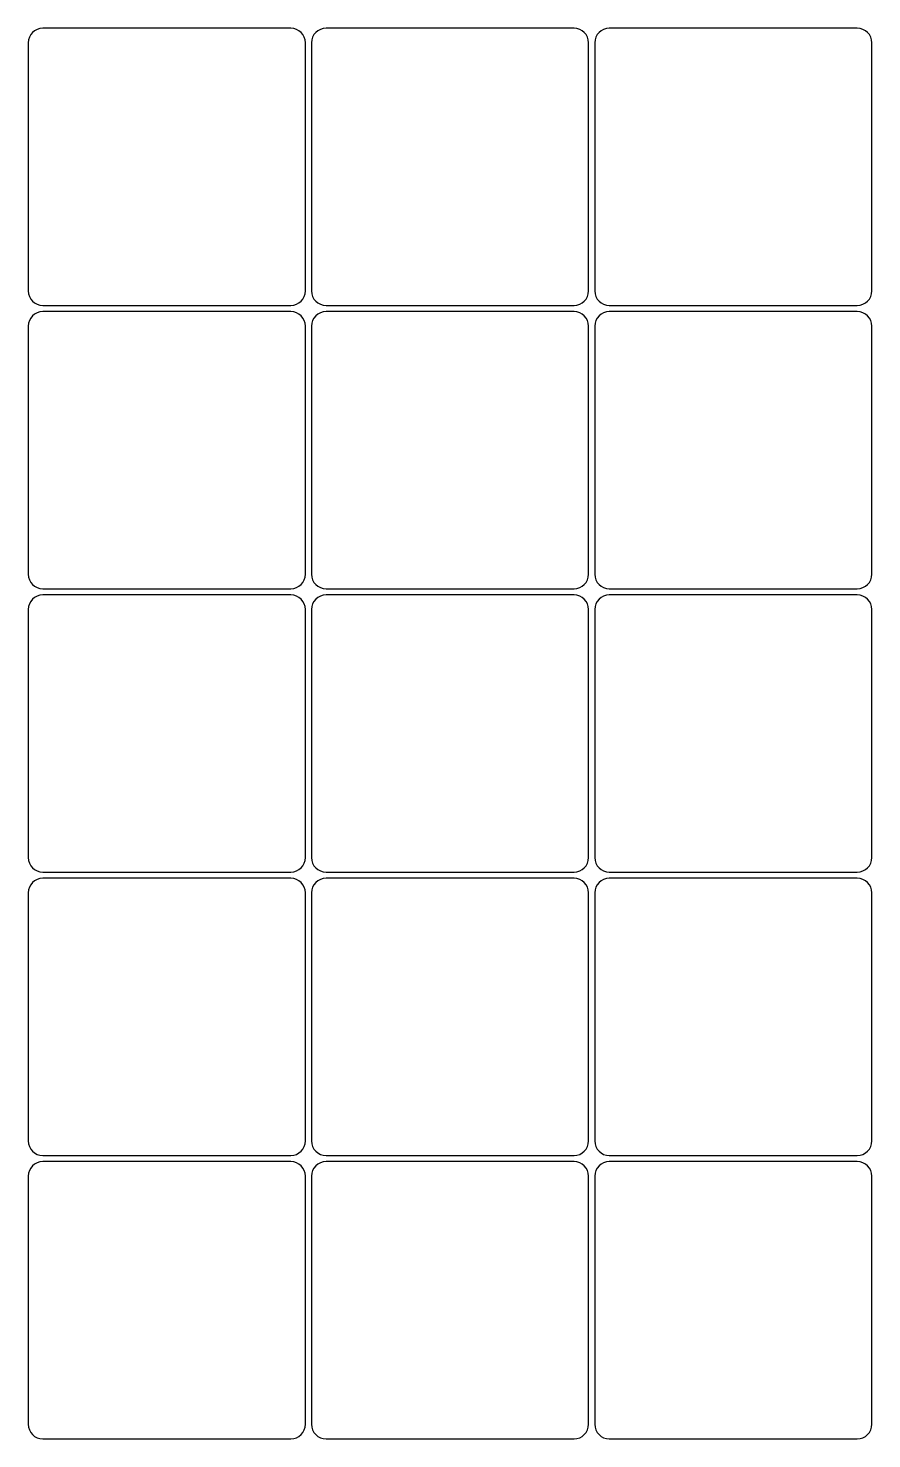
# Model space of a CAD drawing. Header units: inches. Extents: x 1 to 7.8, y -11.8 to -0.4.
import ezdxf

# ---------------------------------------------------------------- set-up
doc = ezdxf.new("R2010")
doc.units = ezdxf.units.IN

msp = doc.modelspace()

# ---------------------------------------------------------------- linework, layer by layer
for p, q in [((3.119, -0.397), (1.105, -0.397)), ((5.419, -0.397), (3.405, -0.397)), ((7.719, -0.397), (5.705, -0.397)), ((0.987, -0.515), (0.987, -2.529)), ((3.237, -2.529), (3.237, -0.515)), ((3.287, -0.515), (3.287, -2.529)), ((5.537, -2.529), (5.537, -0.515)), ((5.587, -0.515), (5.587, -2.529)), ((7.837, -2.529), (7.837, -0.515)), ((1.105, -2.647), (3.119, -2.647)), ((3.119, -2.697), (1.105, -2.697)), ((3.405, -2.647), (5.419, -2.647)), ((5.419, -2.697), (3.405, -2.697)), ((5.705, -2.647), (7.719, -2.647)), ((7.719, -2.697), (5.705, -2.697)), ((0.987, -2.815), (0.987, -4.829)), ((3.237, -4.829), (3.237, -2.815)), ((3.287, -2.815), (3.287, -4.829)), ((5.537, -4.829), (5.537, -2.815)), ((5.587, -2.815), (5.587, -4.829)), ((7.837, -4.829), (7.837, -2.815)), ((1.105, -4.947), (3.119, -4.947)), ((3.119, -4.997), (1.105, -4.997)), ((3.405, -4.947), (5.419, -4.947)), ((5.419, -4.997), (3.405, -4.997)), ((5.705, -4.947), (7.719, -4.947)), ((7.719, -4.997), (5.705, -4.997)), ((0.987, -5.115), (0.987, -7.129)), ((3.237, -7.129), (3.237, -5.115)), ((3.287, -5.115), (3.287, -7.129)), ((5.537, -7.129), (5.537, -5.115)), ((5.587, -5.115), (5.587, -7.129)), ((7.837, -7.129), (7.837, -5.115)), ((1.105, -7.247), (3.119, -7.247)), ((3.119, -7.297), (1.105, -7.297)), ((3.405, -7.247), (5.419, -7.247)), ((5.419, -7.297), (3.405, -7.297)), ((5.705, -7.247), (7.719, -7.247)), ((7.719, -7.297), (5.705, -7.297)), ((0.987, -7.415), (0.987, -9.429)), ((3.237, -9.429), (3.237, -7.415)), ((3.287, -7.415), (3.287, -9.429)), ((5.537, -9.429), (5.537, -7.415)), ((5.587, -7.415), (5.587, -9.429)), ((7.837, -9.429), (7.837, -7.415)), ((1.105, -9.547), (3.119, -9.547)), ((3.119, -9.597), (1.105, -9.597)), ((3.405, -9.547), (5.419, -9.547)), ((5.419, -9.597), (3.405, -9.597)), ((5.705, -9.547), (7.719, -9.547)), ((7.719, -9.597), (5.705, -9.597)), ((0.987, -9.715), (0.987, -11.729)), ((3.237, -11.729), (3.237, -9.715)), ((3.287, -9.715), (3.287, -11.729)), ((5.537, -11.729), (5.537, -9.715)), ((5.587, -9.715), (5.587, -11.729)), ((7.837, -11.729), (7.837, -9.715)), ((1.105, -11.847), (3.119, -11.847)), ((3.405, -11.847), (5.419, -11.847)), ((5.705, -11.847), (7.719, -11.847))]:
    msp.add_line(p, q)
for centre, start, end in [((1.105, -0.515), 90, 180), ((3.119, -0.515), 0, 90), ((3.405, -0.515), 90, 180), ((5.419, -0.515), 0, 90), ((5.705, -0.515), 90, 180), ((7.719, -0.515), 0, 90), ((1.105, -2.529), 180, 270), ((3.119, -2.529), 270, 360), ((3.405, -2.529), 180, 270), ((5.419, -2.529), 270, 360), ((5.705, -2.529), 180, 270), ((7.719, -2.529), 270, 360), ((1.105, -2.815), 90, 180), ((3.119, -2.815), 0, 90), ((3.405, -2.815), 90, 180), ((5.419, -2.815), 0, 90), ((5.705, -2.815), 90, 180), ((7.719, -2.815), 0, 90), ((1.105, -4.829), 180, 270), ((3.119, -4.829), 270, 360), ((3.405, -4.829), 180, 270), ((5.419, -4.829), 270, 360), ((5.705, -4.829), 180, 270), ((7.719, -4.829), 270, 360), ((1.105, -5.115), 90, 180), ((3.119, -5.115), 0, 90), ((3.405, -5.115), 90, 180), ((5.419, -5.115), 0, 90), ((5.705, -5.115), 90, 180), ((7.719, -5.115), 0, 90), ((1.105, -7.129), 180, 270), ((3.119, -7.129), 270, 360), ((3.405, -7.129), 180, 270), ((5.419, -7.129), 270, 360), ((5.705, -7.129), 180, 270), ((7.719, -7.129), 270, 360), ((1.105, -7.415), 90, 180), ((3.119, -7.415), 0, 90), ((3.405, -7.415), 90, 180), ((5.419, -7.415), 0, 90), ((5.705, -7.415), 90, 180), ((7.719, -7.415), 0, 90), ((1.105, -9.429), 180, 270), ((3.119, -9.429), 270, 360), ((3.405, -9.429), 180, 270), ((5.419, -9.429), 270, 360), ((5.705, -9.429), 180, 270), ((7.719, -9.429), 270, 360), ((1.105, -9.715), 90, 180), ((3.119, -9.715), 0, 90), ((3.405, -9.715), 90, 180), ((5.419, -9.715), 0, 90), ((5.705, -9.715), 90, 180), ((7.719, -9.715), 0, 90), ((1.105, -11.729), 180, 270), ((3.119, -11.729), 270, 360), ((3.405, -11.729), 180, 270), ((5.419, -11.729), 270, 360), ((5.705, -11.729), 180, 270), ((7.719, -11.729), 270, 360)]:
    msp.add_arc(centre, 0.118, start, end)

doc.saveas('drawing.dxf')
